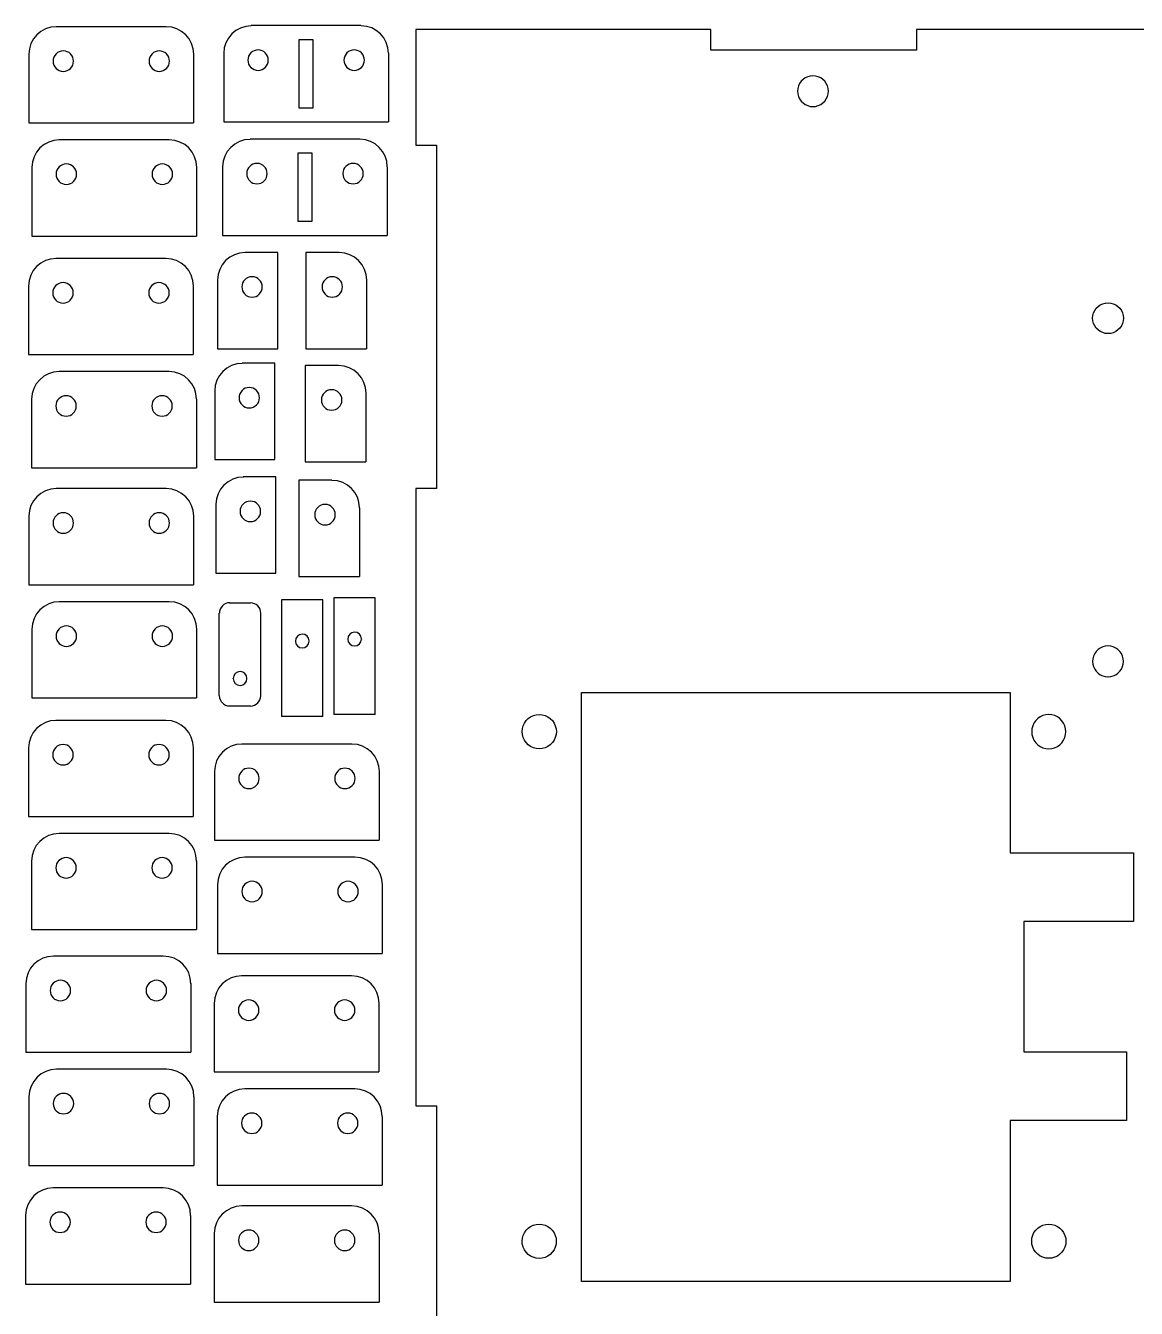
# Model space of a CAD drawing. Extents: x 292 to 607, y 7 to 300.
# Drawn here: x 291.8 to 453.7, y 111.6 to 298.5 of the extents above; entities that cross this region are included whole.
import ezdxf

# ---------------------------------------------------------------- set-up
doc = ezdxf.new("R2010")
doc.units = 0
doc.layers.add('Layer_1', color=7, linetype='CONTINUOUS')

msp = doc.modelspace()

# ---------------------------------------------------------------- linework, layer by layer
at = {"layer": 'Layer_1', "color": 7}
for p, q in [((312.268164, 298.385704), (296.244998, 298.385704)), ((340.670529, 298.546898), (324.668529, 298.546898)), ((391.520765, 297.976672), (348.66326, 297.976672)), ((348.66326, 297.976672), (348.66326, 281.181684)), ((391.663851, 297.976672), (391.520765, 297.976672)), ((391.663851, 294.986668), (391.663851, 297.976672)), ((458.540556, 297.976672), (421.663904, 297.976672)), ((421.663904, 297.976672), (421.663904, 297.966794)), ((421.663904, 297.966794), (421.663904, 294.976791)), ((331.674696, 286.524231), (331.674696, 296.536064)), ((331.674696, 296.536064), (333.664362, 296.536064)), ((333.664362, 296.536064), (333.664362, 286.524231)), ((292.244498, 294.385204), (292.244498, 288.37387)), ((316.268664, 294.385204), (316.268664, 284.37337)), ((320.668029, 294.525231), (320.668029, 288.535064)), ((344.671029, 294.525231), (344.671029, 284.513398)), ((391.663851, 294.976791), (391.663851, 294.986668)), ((421.564026, 294.976791), (391.663851, 294.976791)), ((421.663904, 294.976791), (421.564026, 294.976791)), ((404.465959, 289.768323), (404.364754, 289.390315)), ((404.631172, 290.122315), (404.465959, 289.768323)), ((404.465959, 289.768323), (404.465959, 289.768323)), ((404.85537, 290.442326), (404.631172, 290.122315)), ((404.631172, 290.122315), (404.631172, 290.122315)), ((405.131778, 290.719327), (404.85537, 290.442326)), ((404.85537, 290.442326), (404.85537, 290.442326)), ((405.451987, 290.944315), (405.131778, 290.719327)), ((405.131778, 290.719327), (405.131778, 290.719327)), ((405.806261, 291.10933), (405.451987, 290.944315)), ((405.451987, 290.944315), (405.451987, 290.944315)), ((406.183818, 291.210309), (405.806261, 291.10933)), ((405.806261, 291.10933), (405.806261, 291.10933)), ((406.18664, 291.210309), (406.183818, 291.210309)), ((406.57605, 291.244317), (406.18664, 291.210309)), ((406.578872, 291.244317), (406.57605, 291.244317)), ((406.968283, 291.210309), (406.578872, 291.244317)), ((407.345868, 291.109302), (406.968283, 291.210309)), ((406.968283, 291.210309), (406.968283, 291.210309)), ((407.700141, 290.944315), (407.345868, 291.109302)), ((407.345868, 291.109302), (407.345868, 291.109302)), ((408.020351, 290.720315), (407.700141, 290.944315)), ((407.700141, 290.944315), (407.700141, 290.944315)), ((408.296731, 290.443314), (408.020351, 290.720315)), ((408.020351, 290.720315), (408.020351, 290.720315)), ((408.520956, 290.123302), (408.296731, 290.443314)), ((408.296731, 290.443314), (408.296731, 290.443314)), ((408.686141, 289.769311), (408.520956, 290.123302)), ((408.520956, 290.123302), (408.520956, 290.123302)), ((408.686141, 289.766489), (408.686141, 289.769311)), ((408.787318, 289.389496), (408.686141, 289.766489)), ((292.244498, 288.37387), (292.244498, 286.384204)), ((320.668029, 288.535064), (320.668029, 286.524231)), ((404.330662, 289.000312), (404.330577, 289.000312)), ((404.330577, 289.000312), (404.36467, 288.611325)), ((404.364754, 289.390315), (404.330662, 289.000312)), ((404.36467, 288.611325), (404.364754, 288.608503)), ((404.364754, 289.390315), (404.364754, 289.390315)), ((404.364754, 288.608503), (404.465959, 288.23151)), ((404.465959, 288.23151), (404.465959, 288.228688)), ((404.465959, 288.228688), (404.631172, 287.874669)), ((404.631172, 287.874669), (404.631172, 287.874669)), ((404.631172, 287.874669), (404.85537, 287.554685)), ((408.296449, 287.555673), (408.520674, 287.875685)), ((408.520674, 287.875685), (408.685859, 288.229676)), ((408.520674, 287.875685), (408.520674, 287.875685)), ((408.685859, 288.229676), (408.787036, 288.607684)), ((408.685859, 288.229676), (408.685859, 288.229676)), ((408.787036, 288.607684), (408.787318, 288.607684)), ((408.787431, 289.386674), (408.787318, 289.389496)), ((408.787318, 288.607684), (408.821382, 288.997659)), ((408.821495, 288.997659), (408.787431, 289.386674)), ((408.821382, 288.997659), (408.821495, 288.997659)), ((292.244498, 286.384204), (292.244498, 284.37337)), ((320.668029, 286.524231), (320.668029, 284.513398)), ((333.664362, 286.524231), (331.674696, 286.524231)), ((404.85537, 287.554685), (404.85537, 287.554685)), ((404.85537, 287.554685), (405.131778, 287.277684)), ((405.131778, 287.277684), (405.131778, 287.277684)), ((405.131778, 287.277684), (405.452016, 287.053684)), ((405.452016, 287.053684), (405.452016, 287.053684)), ((405.452016, 287.053684), (405.806289, 286.888669)), ((405.806289, 286.888669), (405.806289, 286.888669)), ((405.806289, 286.888669), (406.183846, 286.786674)), ((406.183846, 286.786674), (406.183846, 286.786674)), ((406.183846, 286.786674), (406.575768, 286.753682)), ((406.575768, 286.753682), (406.965178, 286.787661)), ((406.575768, 286.753682), (406.575768, 286.753682)), ((406.965178, 286.787661), (406.968, 286.787661)), ((406.968, 286.787661), (407.345586, 286.888669)), ((407.345586, 286.888669), (407.699859, 287.053684)), ((407.345586, 286.888669), (407.345586, 286.888669)), ((407.699859, 287.053684), (408.02004, 287.278672)), ((407.699859, 287.053684), (407.699859, 287.053684)), ((408.02004, 287.278672), (408.296449, 287.555673)), ((408.02004, 287.278672), (408.02004, 287.278672)), ((408.296449, 287.555673), (408.296449, 287.555673)), ((292.244498, 284.37337), (316.268664, 284.37337)), ((320.668029, 284.513398), (344.671029, 284.513398)), ((312.716164, 281.903861), (296.692997, 281.903861)), ((340.506868, 282.011701), (324.504868, 282.011701)), ((348.66326, 281.181684), (348.66326, 281.125663)), ((348.66326, 281.125663), (348.673138, 281.125663)), ((348.673138, 281.125663), (351.663734, 281.125663)), ((351.663734, 281.125663), (351.663734, 280.95966)), ((351.663734, 280.95966), (351.663734, 231.125677)), ((331.511035, 269.989034), (331.511035, 280.000867)), ((331.511035, 280.000867), (333.500702, 280.000867)), ((333.500702, 280.000867), (333.500702, 269.989034)), ((292.692497, 277.903361), (292.692497, 271.892028)), ((316.716664, 277.903361), (316.716664, 267.891528)), ((320.504368, 277.990034), (320.504368, 271.999867)), ((344.507368, 277.990034), (344.507368, 267.978201)), ((292.692497, 271.892028), (292.692497, 269.902361)), ((320.504368, 271.999867), (320.504368, 269.989034)), ((292.692497, 269.902361), (292.692497, 267.891528)), ((320.504368, 269.989034), (320.504368, 267.978201)), ((333.500702, 269.989034), (331.511035, 269.989034)), ((292.692497, 267.891528), (316.716664, 267.891528)), ((320.504368, 267.978201), (344.507368, 267.978201)), ((328.529582, 265.500953), (323.767082, 265.500953)), ((328.529582, 251.467453), (328.529582, 265.500953)), ((337.490195, 265.50095), (332.643028, 265.50095)), ((332.643028, 265.50095), (332.643028, 251.46745)), ((312.228907, 264.617318), (296.205741, 264.617318)), ((292.205241, 260.616818), (292.205241, 254.605485)), ((316.229407, 260.616818), (316.229407, 250.604985)), ((319.766583, 261.479286), (319.766583, 255.48912)), ((341.490695, 261.479283), (341.490695, 251.46745)), ((448.468411, 257.865668), (448.822713, 258.030655)), ((448.822713, 258.030655), (449.200298, 258.131662)), ((448.822713, 258.030655), (448.822713, 258.030655)), ((449.200298, 258.131662), (449.20312, 258.131662)), ((449.20312, 258.131662), (449.592531, 258.16567)), ((449.592531, 258.16567), (449.595353, 258.16567)), ((449.595353, 258.16567), (449.984763, 258.131662)), ((449.984763, 258.131662), (449.984763, 258.131662)), ((449.984763, 258.131662), (450.362348, 258.030655)), ((450.362348, 258.030655), (450.362348, 258.030655)), ((450.362348, 258.030655), (450.71665, 257.865668)), ((447.347114, 255.921665), (447.381207, 256.311668)), ((447.381207, 256.311668), (447.482412, 256.689676)), ((447.381207, 256.311668), (447.381207, 256.311668)), ((447.482412, 256.689676), (447.647596, 257.043667)), ((447.482412, 256.689676), (447.482412, 256.689676)), ((447.647596, 257.043667), (447.871822, 257.363651)), ((447.647596, 257.043667), (447.647596, 257.043667)), ((447.871822, 257.363651), (448.148202, 257.640652)), ((447.871822, 257.363651), (447.871822, 257.363651)), ((448.148202, 257.640652), (448.468411, 257.865668)), ((448.148202, 257.640652), (448.148202, 257.640652)), ((448.468411, 257.865668), (448.468411, 257.865668)), ((450.71665, 257.865668), (450.716565, 257.86468)), ((450.716565, 257.86468), (451.036746, 257.64068)), ((451.036746, 257.64068), (451.036746, 257.64068)), ((451.036746, 257.64068), (451.313155, 257.363679)), ((451.313155, 257.363679), (451.313155, 257.363679)), ((451.313155, 257.363679), (451.537352, 257.043667)), ((451.537352, 257.043667), (451.537352, 257.043667)), ((451.537352, 257.043667), (451.702565, 256.689676)), ((451.702565, 256.689676), (451.702565, 256.686854)), ((451.702565, 256.686854), (451.803657, 256.309833)), ((451.803657, 256.309833), (451.803742, 256.307011)), ((451.803742, 256.307011), (451.837862, 255.918024)), ((292.205241, 254.605485), (292.205241, 252.615818)), ((319.766583, 255.48912), (319.766583, 253.478286)), ((447.381122, 255.532678), (447.347001, 255.921665)), ((447.347001, 255.921665), (447.347114, 255.921665)), ((447.381207, 255.529856), (447.381122, 255.532678)), ((447.482412, 255.152835), (447.381207, 255.529856)), ((447.482412, 255.150013), (447.482412, 255.152835)), ((447.647624, 254.796021), (447.482412, 255.150013)), ((447.871822, 254.47601), (447.647624, 254.796021)), ((447.647624, 254.796021), (447.647624, 254.796021)), ((448.148202, 254.199008), (447.871822, 254.47601)), ((447.871822, 254.47601), (447.871822, 254.47601)), ((451.313042, 254.47601), (451.036662, 254.199008)), ((451.537268, 254.796021), (451.313042, 254.47601)), ((451.313042, 254.47601), (451.313042, 254.47601)), ((451.702452, 255.150013), (451.537268, 254.796021)), ((451.537268, 254.796021), (451.537268, 254.796021)), ((451.803657, 255.528021), (451.702452, 255.150013)), ((451.702452, 255.150013), (451.702452, 255.150013)), ((451.83775, 255.918024), (451.803657, 255.528021)), ((451.803657, 255.528021), (451.803657, 255.528021)), ((451.837862, 255.918024), (451.83775, 255.918024)), ((292.205241, 252.615818), (292.205241, 250.604985)), ((319.766583, 253.478286), (319.766583, 251.467453)), ((448.468411, 253.975009), (448.148202, 254.199008)), ((448.148202, 254.199008), (448.148202, 254.199008)), ((448.822713, 253.810022), (448.468411, 253.975009)), ((448.468411, 253.975009), (448.468411, 253.975009)), ((449.200214, 253.708026), (448.822713, 253.810022)), ((448.822713, 253.810022), (448.822713, 253.810022)), ((449.589624, 253.674019), (449.200214, 253.708026)), ((449.200214, 253.708026), (449.200214, 253.708026)), ((449.592446, 253.674019), (449.589624, 253.674019)), ((449.981828, 253.708026), (449.592446, 253.674019)), ((449.98465, 253.708026), (449.981828, 253.708026)), ((450.362264, 253.809006), (449.98465, 253.708026)), ((450.716452, 253.974021), (450.362264, 253.809006)), ((450.362264, 253.809006), (450.362264, 253.809006)), ((451.036662, 254.199008), (450.716452, 253.974021)), ((450.716452, 253.974021), (450.716452, 253.974021)), ((451.036662, 254.199008), (451.036662, 254.199008)), ((292.205241, 250.604985), (316.229407, 250.604985)), ((319.766583, 251.467453), (328.529582, 251.467453)), ((332.643028, 251.46745), (341.490695, 251.46745)), ((328.121347, 249.352581), (323.358847, 249.352581)), ((328.121347, 235.319081), (328.121347, 249.352581)), ((337.404004, 249.03054), (332.556838, 249.03054)), ((332.556838, 249.03054), (332.556838, 234.99704)), ((312.676907, 248.135475), (296.65374, 248.135475)), ((319.358349, 245.330915), (319.358349, 239.340748)), ((341.404504, 245.008874), (341.404504, 234.99704)), ((292.65324, 244.134975), (292.65324, 238.123642)), ((316.677407, 244.134975), (316.677407, 234.123142)), ((319.358349, 239.340748), (319.358349, 237.329915)), ((292.65324, 238.123642), (292.65324, 236.133975)), ((292.65324, 236.133975), (292.65324, 234.123142)), ((319.358349, 237.329915), (319.358349, 235.319081)), ((292.65324, 234.123142), (316.677407, 234.123142)), ((319.358349, 235.319081), (328.121347, 235.319081)), ((332.556838, 234.99704), (341.404504, 234.99704)), ((328.282355, 232.795941), (323.519855, 232.795941)), ((328.282355, 218.762441), (328.282355, 232.795941)), ((336.437873, 232.312878), (331.590706, 232.312878)), ((331.590706, 232.312878), (331.590706, 218.279378)), ((312.268136, 231.079262), (296.24497, 231.079262)), ((351.653856, 231.125677), (348.66326, 231.125677)), ((348.66326, 231.125677), (348.66326, 141.42569)), ((351.663734, 231.125677), (351.653856, 231.125677)), ((319.519356, 228.774274), (319.519356, 222.784108)), ((340.438373, 228.291212), (340.438373, 218.279378)), ((292.24447, 227.078762), (292.24447, 221.067429)), ((316.268636, 227.078762), (316.268636, 217.066929)), ((319.519356, 222.784108), (319.519356, 220.773274)), ((292.24447, 221.067429), (292.24447, 219.077762)), ((319.519356, 220.773274), (319.519356, 218.762441)), ((292.24447, 219.077762), (292.24447, 217.066929)), ((319.519356, 218.762441), (328.282355, 218.762441)), ((292.24447, 217.066929), (316.268636, 217.066929)), ((331.590706, 218.279378), (340.438373, 218.279378)), ((342.740601, 215.185957), (336.729268, 215.185957)), ((336.729268, 215.185957), (336.729268, 198.167957)), ((342.740601, 198.167957), (342.740601, 215.185957)), ((312.716136, 214.59742), (296.692969, 214.59742)), ((321.522034, 214.452191), (324.548867, 214.452191)), ((335.106603, 214.899434), (329.095269, 214.899434)), ((329.095269, 214.899434), (329.095269, 197.881434)), ((335.106603, 197.881434), (335.106603, 214.899434)), ((320.0192, 200.926691), (320.0192, 212.949358)), ((326.0517, 200.926691), (326.0517, 212.949358)), ((292.692469, 210.59692), (292.692469, 204.585586)), ((316.716636, 210.59692), (316.716636, 200.585086)), ((333.095769, 208.909268), (333.095769, 208.866934)), ((340.729768, 209.195791), (340.729768, 209.153457)), ((448.149162, 207.632314), (447.872781, 207.355312)), ((448.469371, 207.857301), (448.149162, 207.632314)), ((448.149162, 207.632314), (448.149162, 207.632314)), ((448.823673, 208.022316), (448.469371, 207.857301)), ((448.469371, 207.857301), (448.469371, 207.857301)), ((449.201286, 208.123296), (448.823673, 208.022316)), ((448.823673, 208.022316), (448.823673, 208.022316)), ((449.204108, 208.123296), (449.201286, 208.123296)), ((449.59349, 208.157303), (449.204108, 208.123296)), ((449.9829, 208.123296), (449.59349, 208.157303)), ((449.59349, 208.157303), (449.59349, 208.157303)), ((450.360514, 208.022316), (449.9829, 208.123296)), ((449.9829, 208.123296), (449.9829, 208.123296)), ((450.714816, 207.857301), (450.360514, 208.022316)), ((450.360514, 208.022316), (450.360514, 208.022316)), ((451.034997, 207.633301), (450.714816, 207.857301)), ((450.714816, 207.857301), (450.714816, 207.857301)), ((451.311405, 207.3563), (451.034997, 207.633301)), ((451.034997, 207.633301), (451.034997, 207.633301)), ((447.347792, 205.913298), (447.347707, 205.913298)), ((447.347707, 205.913298), (447.381799, 205.524311)), ((447.381884, 206.303301), (447.347792, 205.913298)), ((447.382166, 206.303301), (447.381884, 206.303301)), ((447.483371, 206.681309), (447.382166, 206.303301)), ((447.648584, 207.035301), (447.483371, 206.681309)), ((447.483371, 206.681309), (447.483371, 206.681309)), ((447.872781, 207.355312), (447.648584, 207.035301)), ((447.648584, 207.035301), (447.648584, 207.035301)), ((447.872781, 207.355312), (447.872781, 207.355312)), ((451.535602, 207.036317), (451.311405, 207.3563)), ((451.311405, 207.3563), (451.311405, 207.3563)), ((451.700787, 206.682297), (451.535602, 207.036317)), ((451.535602, 207.036317), (451.535602, 207.036317)), ((451.700787, 206.679475), (451.700787, 206.682297)), ((451.801907, 206.302482), (451.700787, 206.679475)), ((451.801992, 206.29966), (451.801907, 206.302482)), ((451.801907, 205.52067), (451.836, 205.910673)), ((451.836113, 205.910673), (451.801992, 206.29966)), ((451.836, 205.910673), (451.836113, 205.910673)), ((292.692469, 204.585586), (292.692469, 202.59592)), ((447.381799, 205.524311), (447.381884, 205.521489)), ((447.381884, 205.521489), (447.483089, 205.144496)), ((447.483089, 205.144496), (447.483371, 205.141674)), ((447.483371, 205.141674), (447.648584, 204.787655)), ((447.648584, 204.787655), (447.648584, 204.787655)), ((447.648584, 204.787655), (447.872781, 204.467671)), ((447.872781, 204.467671), (447.872781, 204.467671)), ((447.872781, 204.467671), (448.14919, 204.19067)), ((448.14919, 204.19067), (448.14919, 204.19067)), ((448.14919, 204.19067), (448.469371, 203.96667)), ((448.469371, 203.96667), (448.469371, 203.96667)), ((448.469371, 203.96667), (448.823673, 203.801655)), ((448.823673, 203.801655), (448.823673, 203.801655)), ((448.823673, 203.801655), (449.198464, 203.700676)), ((449.9829, 203.700676), (450.360486, 203.801655)), ((450.360486, 203.801655), (450.714703, 203.96667)), ((450.360486, 203.801655), (450.360486, 203.801655)), ((450.714703, 203.96667), (451.034912, 204.191658)), ((450.714703, 203.96667), (450.714703, 203.96667)), ((451.034912, 204.191658), (451.311292, 204.468659)), ((451.034912, 204.191658), (451.034912, 204.191658)), ((451.311292, 204.468659), (451.53549, 204.788671)), ((451.311292, 204.468659), (451.311292, 204.468659)), ((451.53549, 204.788671), (451.700702, 205.142662)), ((451.53549, 204.788671), (451.53549, 204.788671)), ((451.700702, 205.142662), (451.801907, 205.52067)), ((451.700702, 205.142662), (451.700702, 205.142662)), ((451.801907, 205.52067), (451.801907, 205.52067)), ((292.692469, 202.59592), (292.692469, 200.585086)), ((322.030034, 203.424358), (322.030034, 203.445524)), ((449.198464, 203.700676), (449.198464, 203.700676)), ((449.198464, 203.700676), (449.587846, 203.666668)), ((449.587846, 203.666668), (449.590668, 203.666668)), ((449.590668, 203.666668), (449.980078, 203.700676)), ((449.980078, 203.700676), (449.9829, 203.700676)), ((292.692469, 200.585086), (316.716636, 200.585086)), ((372.838557, 201.11267), (372.838557, 201.397658)), ((372.838557, 201.397658), (435.09486, 201.397658)), ((372.838557, 115.530672), (372.838557, 201.11267)), ((435.09486, 201.397658), (435.302745, 201.397658)), ((435.302745, 201.397658), (435.302745, 178.083675)), ((321.522034, 199.423858), (324.548867, 199.423858)), ((342.740601, 198.167957), (336.729268, 198.167957)), ((366.230775, 198.12467), (366.663365, 198.162657)), ((366.663365, 198.162657), (366.666187, 198.162657)), ((366.666187, 198.162657), (367.09889, 198.12467)), ((440.961808, 198.16167), (440.529218, 198.123654)), ((440.96463, 198.16167), (440.961808, 198.16167)), ((441.397334, 198.123654), (440.96463, 198.16167)), ((312.228879, 197.310874), (296.205712, 197.310874)), ((335.106603, 197.881434), (329.095269, 197.881434)), ((364.20394, 196.106499), (364.31632, 196.525486)), ((364.31632, 196.525486), (364.499934, 196.919497)), ((364.31632, 196.525486), (364.31632, 196.525486)), ((364.499934, 196.919497), (364.749024, 197.275492)), ((364.499934, 196.919497), (364.499934, 196.919497)), ((364.749024, 197.275492), (365.056138, 197.582493)), ((364.749024, 197.275492), (364.749024, 197.275492)), ((365.056138, 197.582493), (365.411822, 197.831498)), ((365.056138, 197.582493), (365.056138, 197.582493)), ((365.411822, 197.831498), (365.805438, 198.014491)), ((365.411822, 197.831498), (365.411822, 197.831498)), ((365.805438, 198.014491), (365.808458, 198.012656)), ((365.808458, 198.012656), (366.227953, 198.12467)), ((366.227953, 198.12467), (366.230775, 198.12467)), ((367.09889, 198.12467), (367.101713, 198.12467)), ((367.101713, 198.12467), (367.521208, 198.011668)), ((367.521208, 198.011668), (367.521208, 198.011668)), ((367.521208, 198.011668), (367.914823, 197.82766)), ((367.914823, 197.82766), (367.914823, 197.82766)), ((367.914823, 197.82766), (368.270621, 197.578683)), ((368.270621, 197.578683), (368.270621, 197.578683)), ((368.270621, 197.578683), (368.577735, 197.271682)), ((368.577735, 197.271682), (368.577735, 197.271682)), ((368.577735, 197.271682), (368.826824, 196.915658)), ((368.826824, 196.915658), (368.826824, 196.915658)), ((368.826824, 196.915658), (369.01041, 196.521676)), ((369.01041, 196.521676), (369.01041, 196.521676)), ((369.01041, 196.521676), (369.122932, 196.101673)), ((438.614764, 196.522664), (438.502354, 196.103677)), ((438.798349, 196.916674), (438.614764, 196.522664)), ((438.614764, 196.522664), (438.614764, 196.522664)), ((439.047467, 197.27267), (438.798349, 196.916674)), ((438.798349, 196.916674), (438.798349, 196.916674)), ((439.354666, 197.579671), (439.047467, 197.27267)), ((439.047467, 197.27267), (439.047467, 197.27267)), ((439.71035, 197.828676), (439.354666, 197.579671)), ((439.354666, 197.579671), (439.354666, 197.579671)), ((439.713172, 197.828676), (439.71035, 197.828676)), ((440.106872, 198.011668), (439.713172, 197.828676)), ((440.109695, 198.011668), (440.106872, 198.011668)), ((440.529218, 198.123654), (440.109695, 198.011668)), ((440.529218, 198.123654), (440.529218, 198.123654)), ((441.816829, 198.010652), (441.397334, 198.123654)), ((441.397334, 198.123654), (441.397334, 198.123654)), ((441.819651, 198.010652), (441.816829, 198.010652)), ((442.213266, 197.826672), (441.819651, 198.010652)), ((442.569064, 197.577667), (442.213266, 197.826672)), ((442.213266, 197.826672), (442.213266, 197.826672)), ((442.563391, 197.575861), (442.569064, 197.577667)), ((442.870505, 197.26886), (442.563391, 197.575861)), ((443.119595, 196.912836), (442.870505, 197.26886)), ((442.870505, 197.26886), (442.870505, 197.26886)), ((443.303208, 196.518854), (443.119595, 196.912836)), ((443.119595, 196.912836), (443.119595, 196.912836)), ((443.415702, 196.098851), (443.303208, 196.518854)), ((443.303208, 196.518854), (443.303208, 196.518854)), ((364.203827, 195.23765), (364.165924, 195.670663)), ((364.165924, 195.670663), (364.166122, 195.670663)), ((364.166122, 195.670663), (364.20394, 196.103677)), ((364.20394, 195.23765), (364.203827, 195.23765)), ((364.20394, 196.103677), (364.20394, 196.106499)), ((364.31632, 194.817675), (364.20394, 195.23765)), ((364.499934, 194.423664), (364.31632, 194.817675)), ((364.31632, 194.817675), (364.31632, 194.817675)), ((364.749024, 194.067669), (364.499934, 194.423664)), ((364.499934, 194.423664), (364.499934, 194.423664)), ((368.826909, 194.421661), (368.577735, 194.065666)), ((369.010523, 194.815671), (368.826909, 194.421661)), ((368.826909, 194.421661), (368.826909, 194.421661)), ((369.122932, 195.235674), (369.010523, 194.815671)), ((369.010523, 194.815671), (369.010523, 194.815671)), ((369.122932, 196.101673), (369.123016, 196.101673)), ((369.160721, 195.66866), (369.122932, 195.235674)), ((369.122932, 195.235674), (369.122932, 195.235674)), ((369.123016, 196.101673), (369.160834, 195.66866)), ((369.160834, 195.66866), (369.160721, 195.66866)), ((438.464565, 195.667841), (438.464367, 195.667841)), ((438.464367, 195.667841), (438.50227, 195.234856)), ((438.502354, 196.100855), (438.464565, 195.667841)), ((438.50227, 195.234856), (438.502354, 195.234856)), ((438.502354, 196.103677), (438.502354, 196.100855)), ((438.502354, 195.234856), (438.614764, 194.814853)), ((438.614764, 194.814853), (438.614764, 194.814853)), ((438.614764, 194.814853), (438.798349, 194.420842)), ((438.798349, 194.420842), (438.798349, 194.420842)), ((438.798349, 194.420842), (439.047467, 194.064847)), ((442.870505, 194.062843), (443.119708, 194.418838)), ((443.119708, 194.418838), (443.303293, 194.812849)), ((443.119708, 194.418838), (443.119708, 194.418838)), ((443.303293, 194.812849), (443.415702, 195.232852)), ((443.303293, 194.812849), (443.303293, 194.812849)), ((443.415815, 196.098851), (443.415702, 196.098851)), ((443.415702, 195.232852), (443.453492, 195.665837)), ((443.415702, 195.232852), (443.415702, 195.232852)), ((443.453605, 195.665837), (443.415815, 196.098851)), ((443.453492, 195.665837), (443.453605, 195.665837)), ((292.205212, 193.310374), (292.205212, 187.299041)), ((316.229379, 193.310374), (316.229379, 183.298541)), ((339.339174, 193.860668), (323.316007, 193.860668)), ((365.056138, 193.760668), (364.749024, 194.067669)), ((364.749024, 194.067669), (364.749024, 194.067669)), ((365.411822, 193.511663), (365.056138, 193.760668)), ((365.056138, 193.760668), (365.056138, 193.760668)), ((365.805522, 193.327654), (365.411822, 193.511663)), ((365.411822, 193.511663), (365.411822, 193.511663)), ((366.225046, 193.214653), (365.805522, 193.327654)), ((365.805522, 193.327654), (365.805522, 193.327654)), ((366.227868, 193.214653), (366.225046, 193.214653)), ((366.660543, 193.176666), (366.227868, 193.214653)), ((366.663365, 193.176666), (366.660543, 193.176666)), ((367.096068, 193.214653), (366.663365, 193.176666)), ((367.09889, 193.214653), (367.096068, 193.214653)), ((367.518386, 193.326667), (367.09889, 193.214653)), ((367.521208, 193.326667), (367.518386, 193.326667)), ((367.914823, 193.50966), (367.521208, 193.326667)), ((368.270621, 193.758664), (367.914823, 193.50966)), ((367.914823, 193.50966), (367.914823, 193.50966)), ((368.577735, 194.065666), (368.270621, 193.758664)), ((368.270621, 193.758664), (368.270621, 193.758664)), ((368.577735, 194.065666), (368.577735, 194.065666)), ((439.047467, 194.064847), (439.047467, 194.064847)), ((439.047467, 194.064847), (439.354553, 193.757846)), ((439.354553, 193.757846), (439.354553, 193.757846)), ((439.354553, 193.757846), (439.710266, 193.508841)), ((439.710266, 193.508841), (439.710266, 193.508841)), ((439.710266, 193.508841), (440.103966, 193.32486)), ((440.103966, 193.32486), (440.106788, 193.32486)), ((440.106788, 193.32486), (440.526283, 193.211859)), ((440.526283, 193.211859), (440.526283, 193.211859)), ((440.526283, 193.211859), (440.958986, 193.173843)), ((440.958986, 193.173843), (441.391689, 193.211859)), ((440.958986, 193.173843), (440.958986, 193.173843)), ((441.391689, 193.211859), (441.394511, 193.211859)), ((441.394511, 193.211859), (441.814006, 193.323844)), ((441.814006, 193.323844), (442.207594, 193.506837)), ((441.814006, 193.323844), (441.814006, 193.323844)), ((442.207594, 193.506837), (442.563391, 193.755842)), ((442.207594, 193.506837), (442.207594, 193.506837)), ((442.563391, 193.755842), (442.870505, 194.062843)), ((442.563391, 193.755842), (442.563391, 193.755842)), ((442.870505, 194.062843), (442.870505, 194.062843)), ((319.315507, 189.860168), (319.315507, 183.848834)), ((343.339674, 189.860168), (343.339674, 179.848334)), ((292.205212, 187.299041), (292.205212, 185.309374)), ((292.205212, 185.309374), (292.205212, 183.298541)), ((292.205212, 183.298541), (316.229379, 183.298541)), ((319.315507, 183.848834), (319.315507, 181.859168)), ((319.315507, 181.859168), (319.315507, 179.848334)), ((312.676879, 180.829031), (296.653712, 180.829031)), ((319.315507, 179.848334), (343.339674, 179.848334)), ((435.302745, 178.083675), (435.302745, 178.005669)), ((435.302745, 178.005669), (453.242849, 178.005669)), ((453.242849, 178.005669), (453.302765, 178.005669)), ((453.302765, 178.005669), (453.302765, 168.038681)), ((292.653212, 176.828531), (292.653212, 170.817198)), ((316.677379, 176.828531), (316.677379, 166.816698)), ((339.787174, 177.378825), (323.764007, 177.378825)), ((319.763507, 173.378325), (319.763507, 167.366992)), ((343.787674, 173.378325), (343.787674, 163.366492)), ((292.653212, 170.817198), (292.653212, 168.827531)), ((292.653212, 168.827531), (292.653212, 166.816698)), ((292.653212, 166.816698), (316.677379, 166.816698)), ((319.763507, 167.366992), (319.763507, 165.377325)), ((437.356052, 168.005661), (437.302769, 168.005661)), ((437.302769, 168.005661), (437.302769, 167.942669)), ((437.302769, 167.942669), (437.302769, 149.00567)), ((453.302765, 168.005661), (437.356052, 168.005661)), ((453.302765, 168.038681), (453.302765, 168.005661)), ((319.763507, 165.377325), (319.763507, 163.366492)), ((311.845593, 162.956166), (295.822426, 162.956166)), ((319.763507, 163.366492), (343.787674, 163.366492)), ((291.821926, 158.955666), (291.821926, 152.944333)), ((315.846093, 158.955666), (315.846093, 148.943833)), ((339.299917, 160.092282), (323.27675, 160.092282)), ((319.27625, 156.091782), (319.27625, 150.080449)), ((343.300417, 156.091782), (343.300417, 146.079949)), ((291.821926, 152.944333), (291.821926, 150.954666)), ((291.821926, 150.954666), (291.821926, 148.943833)), ((319.27625, 150.080449), (319.27625, 148.090782)), ((291.821926, 148.943833), (315.846093, 148.943833)), ((319.27625, 148.090782), (319.27625, 146.079949)), ((437.302769, 149.00567), (452.25287, 149.00567)), ((452.25287, 149.00567), (452.302767, 149.00567)), ((452.302767, 149.00567), (452.302767, 139.038682)), ((312.293593, 146.474323), (296.270426, 146.474323)), ((319.27625, 146.079949), (343.300417, 146.079949)), ((292.269926, 142.473823), (292.269926, 136.46249)), ((316.294093, 142.473823), (316.294093, 132.46199)), ((339.747916, 143.61044), (323.72475, 143.61044)), ((348.66326, 141.42569), (348.66326, 141.125687)), ((348.66326, 141.125687), (348.673138, 141.125687)), ((348.673138, 141.125687), (351.663734, 141.125687)), ((351.663734, 141.125687), (351.663734, 140.959684)), ((351.663734, 140.959684), (351.663734, 91.125674)), ((319.72425, 139.60994), (319.72425, 133.598606)), ((343.748416, 139.60994), (343.748416, 129.598106)), ((435.359358, 139.00569), (435.302745, 139.00569)), ((435.302745, 139.00569), (435.302745, 115.608678)), ((452.302767, 139.00569), (435.359358, 139.00569)), ((452.302767, 139.038682), (452.302767, 139.00569)), ((292.269926, 136.46249), (292.269926, 134.472823)), ((292.269926, 134.472823), (292.269926, 132.46199)), ((319.72425, 133.598606), (319.72425, 131.60894)), ((292.269926, 132.46199), (316.294093, 132.46199)), ((319.72425, 131.60894), (319.72425, 129.598106)), ((311.806336, 129.187783), (295.783169, 129.187783)), ((319.72425, 129.598106), (343.748416, 129.598106)), ((339.305731, 126.553676), (323.282564, 126.553676)), ((291.782669, 125.187283), (291.782669, 119.17595)), ((315.806836, 125.187283), (315.806836, 115.17545)), ((365.052666, 123.322489), (365.408351, 123.571493)), ((365.408351, 123.571493), (365.801966, 123.754514)), ((365.408351, 123.571493), (365.408351, 123.571493)), ((365.801966, 123.754514), (365.804789, 123.754514)), ((365.804789, 123.754514), (366.224284, 123.8665)), ((366.224284, 123.8665), (366.227106, 123.8665)), ((366.227106, 123.8665), (366.659696, 123.904487)), ((366.659696, 123.904487), (366.662518, 123.904487)), ((366.662518, 123.904487), (367.095222, 123.8665)), ((367.095222, 123.8665), (367.098044, 123.8665)), ((367.098044, 123.8665), (367.517539, 123.753498)), ((367.517539, 123.753498), (367.517539, 123.753498)), ((367.517539, 123.753498), (367.911154, 123.56949)), ((367.911154, 123.56949), (367.911154, 123.56949)), ((367.911154, 123.56949), (368.266952, 123.320513)), ((439.353424, 123.332508), (439.709108, 123.581512)), ((439.709108, 123.581512), (439.711931, 123.581512)), ((439.711931, 123.581512), (440.105631, 123.764505)), ((440.105631, 123.764505), (440.108453, 123.762671)), ((440.108453, 123.762671), (440.527948, 123.874685)), ((440.527948, 123.874685), (440.53077, 123.874685)), ((440.53077, 123.874685), (440.963389, 123.912672)), ((440.963389, 123.912672), (440.963389, 123.912672)), ((440.963389, 123.912672), (441.396092, 123.874685)), ((441.396092, 123.874685), (441.398914, 123.874685)), ((441.398914, 123.874685), (441.818409, 123.761683)), ((441.818409, 123.761683), (441.818409, 123.761683)), ((441.818409, 123.761683), (442.211996, 123.577674)), ((442.211996, 123.577674), (442.211996, 123.577674)), ((442.211996, 123.577674), (442.567794, 123.328669)), ((319.282064, 122.553176), (319.282064, 116.541843)), ((343.306231, 122.553176), (343.306231, 112.541343)), ((364.16265, 121.410687), (364.200468, 121.843672)), ((364.200468, 121.846495), (364.312849, 122.26551)), ((364.200468, 121.843672), (364.200468, 121.846495)), ((364.312849, 122.26551), (364.496463, 122.659492)), ((364.312849, 122.26551), (364.312849, 122.26551)), ((364.496463, 122.659492), (364.745552, 123.015487)), ((364.496463, 122.659492), (364.496463, 122.659492)), ((364.745552, 123.015487), (365.052666, 123.322489)), ((364.745552, 123.015487), (364.745552, 123.015487)), ((365.052666, 123.322489), (365.052666, 123.322489)), ((368.266952, 123.320513), (368.266952, 123.320513)), ((368.266952, 123.320513), (368.574038, 123.013512)), ((368.574038, 123.013512), (368.574038, 123.013512)), ((368.574038, 123.013512), (368.823155, 122.657488)), ((368.823155, 122.657488), (368.823155, 122.657488)), ((368.823155, 122.657488), (369.006741, 122.263506)), ((369.006741, 122.263506), (369.006741, 122.263506)), ((369.006741, 122.263506), (369.119235, 121.843503)), ((369.119235, 121.843503), (369.119348, 121.843503)), ((369.119348, 121.843503), (369.157137, 121.41049)), ((438.463323, 121.420678), (438.501113, 121.853663)), ((438.501113, 121.856485), (438.613522, 122.275501)), ((438.501113, 121.853663), (438.501113, 121.856485)), ((438.613522, 122.275501), (438.797107, 122.669483)), ((438.613522, 122.275501), (438.613522, 122.275501)), ((438.797107, 122.669483), (439.046225, 123.025506)), ((438.797107, 122.669483), (438.797107, 122.669483)), ((439.046225, 123.025506), (439.353424, 123.332508)), ((439.046225, 123.025506), (439.046225, 123.025506)), ((439.353424, 123.332508), (439.353424, 123.332508)), ((442.567794, 123.328669), (442.567794, 123.328669)), ((442.567794, 123.328669), (442.874908, 123.021668)), ((442.874908, 123.021668), (442.874908, 123.021668)), ((442.874908, 123.021668), (443.123997, 122.665673)), ((443.123997, 122.665673), (443.123997, 122.665673)), ((443.123997, 122.665673), (443.307611, 122.271662)), ((443.307611, 122.271662), (443.307893, 122.271662)), ((443.307893, 122.271662), (443.420387, 121.851688)), ((443.420387, 121.851688), (443.4205, 121.851688)), ((443.4205, 121.851688), (443.45829, 121.418674)), ((364.200355, 120.977674), (364.162453, 121.410687)), ((364.162453, 121.410687), (364.16265, 121.410687)), ((364.200468, 120.977674), (364.200355, 120.977674)), ((364.312849, 120.55767), (364.200468, 120.977674)), ((364.496463, 120.163688), (364.312849, 120.55767)), ((364.312849, 120.55767), (364.312849, 120.55767)), ((364.745355, 119.809499), (364.496265, 120.165494)), ((364.496265, 120.165494), (364.496463, 120.163688)), ((365.052441, 119.502498), (364.745355, 119.809499)), ((364.745355, 119.809499), (364.745355, 119.809499)), ((368.574038, 119.807496), (368.266952, 119.500494)), ((368.82324, 120.163491), (368.574038, 119.807496)), ((368.574038, 119.807496), (368.574038, 119.807496)), ((369.006854, 120.557501), (368.82324, 120.163491)), ((368.82324, 120.163491), (368.82324, 120.163491)), ((369.119235, 120.977504), (369.006854, 120.557501)), ((369.006854, 120.557501), (369.006854, 120.557501)), ((369.157052, 121.41049), (369.119235, 120.977504)), ((369.119235, 120.977504), (369.119235, 120.977504)), ((369.157137, 121.41049), (369.157052, 121.41049)), ((438.501028, 120.987664), (438.463126, 121.420678)), ((438.463126, 121.420678), (438.463323, 121.420678)), ((438.501113, 120.987664), (438.501028, 120.987664)), ((438.613522, 120.567661), (438.501113, 120.987664)), ((438.797107, 120.173679), (438.613522, 120.567661)), ((438.613522, 120.567661), (438.613522, 120.567661)), ((439.046225, 119.817684), (438.797107, 120.173679)), ((438.797107, 120.173679), (438.797107, 120.173679)), ((439.353311, 119.510682), (439.046225, 119.817684)), ((439.046225, 119.817684), (439.046225, 119.817684)), ((442.874908, 119.81568), (442.567794, 119.508679)), ((443.12411, 120.171675), (442.874908, 119.81568)), ((442.874908, 119.81568), (442.874908, 119.81568)), ((443.307696, 120.565686), (443.12411, 120.171675)), ((443.12411, 120.171675), (443.12411, 120.171675)), ((443.420105, 120.985689), (443.307696, 120.565686)), ((443.307696, 120.565686), (443.307696, 120.565686)), ((443.420387, 120.985689), (443.420105, 120.985689)), ((443.458177, 121.418674), (443.420387, 120.985689)), ((443.45829, 121.418674), (443.458177, 121.418674)), ((291.782669, 119.17595), (291.782669, 117.186283)), ((365.408154, 119.253493), (365.052441, 119.502498)), ((365.052441, 119.502498), (365.052441, 119.502498)), ((365.801854, 119.069513), (365.408154, 119.253493)), ((365.408154, 119.253493), (365.408154, 119.253493)), ((366.221349, 118.956511), (365.801854, 119.069513)), ((365.801854, 119.069513), (365.801854, 119.069513)), ((366.224171, 118.956511), (366.221349, 118.956511)), ((366.656874, 118.918496), (366.224171, 118.956511)), ((366.659696, 118.918496), (366.656874, 118.918496)), ((367.092399, 118.956511), (366.659696, 118.918496)), ((367.095222, 118.956511), (367.092399, 118.956511)), ((367.514717, 119.068497), (367.095222, 118.956511)), ((367.517539, 119.068497), (367.514717, 119.068497)), ((367.911154, 119.25149), (367.517539, 119.068497)), ((368.266952, 119.500494), (367.911154, 119.25149)), ((367.911154, 119.25149), (367.911154, 119.25149)), ((368.266952, 119.500494), (368.266952, 119.500494)), ((439.709024, 119.261678), (439.353311, 119.510682)), ((439.353311, 119.510682), (439.353311, 119.510682)), ((440.102724, 119.077669), (439.709024, 119.261678)), ((439.709024, 119.261678), (439.709024, 119.261678)), ((440.522219, 118.964667), (440.102724, 119.077669)), ((440.102724, 119.077669), (440.102724, 119.077669)), ((440.525041, 118.964667), (440.522219, 118.964667)), ((440.957744, 118.92668), (440.525041, 118.964667)), ((440.960566, 118.92668), (440.957744, 118.92668)), ((441.39327, 118.964667), (440.960566, 118.92668)), ((441.812765, 119.076681), (441.39327, 118.964667)), ((441.39327, 118.964667), (441.39327, 118.964667)), ((441.815587, 119.076681), (441.812765, 119.076681)), ((442.209174, 119.259674), (441.815587, 119.076681)), ((442.211996, 119.259674), (442.209174, 119.259674)), ((442.567794, 119.508679), (442.211996, 119.259674)), ((442.567794, 119.508679), (442.567794, 119.508679)), ((291.782669, 117.186283), (291.782669, 115.17545)), ((319.282064, 116.541843), (319.282064, 114.552176)), ((291.782669, 115.17545), (315.806836, 115.17545)), ((319.282064, 114.552176), (319.282064, 112.541343)), ((373.046442, 115.530672), (372.838557, 115.530672)), ((435.302745, 115.530672), (373.046442, 115.530672)), ((435.302745, 115.608678), (435.302745, 115.530672)), ((319.282064, 112.541343), (343.306231, 112.541343))]:
    msp.add_line(p, q, dxfattribs=at)
for points in [[(296.255581, 298.385704), (294.040321, 298.385704), (292.244498, 296.589881), (292.244498, 294.37462)], [(316.289831, 294.37462), (316.289831, 296.589881), (314.494009, 298.385704), (312.278748, 298.385704)], [(324.679112, 298.504564), (322.463852, 298.504564), (320.668029, 296.718218), (320.668029, 294.514648)], [(344.671029, 294.514648), (344.671029, 296.729909), (342.884668, 298.525731), (340.681112, 298.525731)], [(297.271581, 294.872037), (296.447415, 294.872037), (295.779331, 294.203932), (295.779331, 293.379787)], [(298.763831, 293.379787), (298.763831, 294.203932), (298.095748, 294.872037), (297.271581, 294.872037)], [(311.262748, 294.872037), (310.438581, 294.872037), (309.770498, 294.203932), (309.770498, 293.379787)], [(312.754998, 293.379787), (312.754998, 294.203932), (312.086914, 294.872037), (311.262748, 294.872037)], [(325.673946, 295.012064), (324.849779, 295.012064), (324.181696, 294.34396), (324.181696, 293.519814)], [(324.181696, 293.519814), (324.181696, 292.695669), (324.849779, 292.027564), (325.673946, 292.027564)], [(327.166196, 293.519814), (327.166196, 294.34396), (326.498112, 295.012064), (325.673946, 295.012064)], [(325.673946, 292.027564), (326.498112, 292.027564), (327.166196, 292.695669), (327.166196, 293.519814)], [(339.686279, 295.012064), (338.862113, 295.012064), (338.194029, 294.34396), (338.194029, 293.519814)], [(338.194029, 293.519814), (338.194029, 292.695669), (338.862113, 292.027564), (339.686279, 292.027564)], [(341.178529, 293.519814), (341.178529, 294.34396), (340.510446, 295.012064), (339.686279, 295.012064)], [(339.686279, 292.027564), (340.510446, 292.027564), (341.178529, 292.695669), (341.178529, 293.519814)], [(295.779331, 293.379787), (295.779331, 292.555642), (296.447415, 291.887537), (297.271581, 291.887537)], [(297.271581, 291.887537), (298.095748, 291.887537), (298.763831, 292.555642), (298.763831, 293.379787)], [(309.770498, 293.379787), (309.770498, 292.555642), (310.438581, 291.887537), (311.262748, 291.887537)], [(311.262748, 291.887537), (312.086914, 291.887537), (312.754998, 292.555642), (312.754998, 293.379787)], [(296.703581, 281.903861), (294.48832, 281.903861), (292.692497, 280.108038), (292.692497, 277.892778)], [(316.737831, 277.892778), (316.737831, 280.108039), (314.942008, 281.903861), (312.726747, 281.903861)], [(324.515452, 281.969367), (322.300191, 281.969367), (320.504368, 280.183021), (320.504368, 277.979451)], [(344.507368, 277.979451), (344.507368, 280.194712), (342.721008, 281.990534), (340.517452, 281.990534)], [(297.719581, 278.390194), (296.895414, 278.390194), (296.227331, 277.72209), (296.227331, 276.897944)], [(296.227331, 276.897944), (296.227331, 276.073799), (296.895414, 275.405694), (297.719581, 275.405694)], [(299.211831, 276.897944), (299.211831, 277.72209), (298.543747, 278.390194), (297.719581, 278.390194)], [(297.719581, 275.405694), (298.543747, 275.405694), (299.211831, 276.073799), (299.211831, 276.897944)], [(311.710747, 278.390194), (310.886581, 278.390194), (310.218497, 277.72209), (310.218497, 276.897944)], [(310.218497, 276.897944), (310.218497, 276.073799), (310.886581, 275.405694), (311.710747, 275.405694)], [(313.202997, 276.897944), (313.202997, 277.72209), (312.534914, 278.390194), (311.710747, 278.390194)], [(311.710747, 275.405694), (312.534914, 275.405694), (313.202997, 276.073799), (313.202997, 276.897944)], [(325.510285, 278.476867), (324.686119, 278.476867), (324.018035, 277.808763), (324.018035, 276.984617)], [(324.018035, 276.984617), (324.018035, 276.160472), (324.686119, 275.492367), (325.510285, 275.492367)], [(327.002535, 276.984617), (327.002535, 277.808763), (326.334452, 278.476867), (325.510285, 278.476867)], [(325.510285, 275.492367), (326.334452, 275.492367), (327.002535, 276.160472), (327.002535, 276.984617)], [(339.522618, 278.476867), (338.698452, 278.476867), (338.030368, 277.808763), (338.030368, 276.984617)], [(338.030368, 276.984617), (338.030368, 276.160472), (338.698452, 275.492367), (339.522618, 275.492367)], [(341.014868, 276.984617), (341.014868, 277.808763), (340.346785, 278.476867), (339.522618, 278.476867)], [(339.522618, 275.492367), (340.346785, 275.492367), (341.014868, 276.160472), (341.014868, 276.984617)], [(323.777665, 265.479786), (321.562405, 265.479786), (319.766582, 263.683963), (319.766582, 261.468703)], [(341.511862, 261.4687), (341.511862, 263.683967), (339.716039, 265.479783), (337.500778, 265.479783)], [(296.216324, 264.617318), (294.001064, 264.617318), (292.205241, 262.821495), (292.205241, 260.606235)], [(316.250574, 260.606235), (316.250574, 262.821496), (314.454752, 264.617318), (312.239491, 264.617318)], [(324.793665, 261.96612), (323.969497, 261.96612), (323.301416, 261.298015), (323.301416, 260.47387)], [(326.285915, 260.47387), (326.285915, 261.298015), (325.61783, 261.96612), (324.793665, 261.96612)], [(336.484778, 261.966117), (335.660612, 261.966117), (334.992528, 261.298012), (334.992528, 260.473867)], [(337.977028, 260.473867), (337.977028, 261.298012), (337.308945, 261.966117), (336.484778, 261.966117)], [(297.232324, 261.103651), (296.408157, 261.103651), (295.740074, 260.435547), (295.740074, 259.611401)], [(298.724574, 259.611401), (298.724574, 260.435547), (298.05649, 261.103651), (297.232324, 261.103651)], [(311.223491, 261.103651), (310.399324, 261.103651), (309.731241, 260.435547), (309.731241, 259.611401)], [(312.715741, 259.611401), (312.715741, 260.435547), (312.047657, 261.103651), (311.223491, 261.103651)], [(323.301416, 260.47387), (323.301416, 259.649724), (323.969497, 258.98162), (324.793665, 258.98162)], [(324.793665, 258.98162), (325.61783, 258.98162), (326.285915, 259.649724), (326.285915, 260.47387)], [(334.992528, 260.473867), (334.992528, 259.649721), (335.660612, 258.981617), (336.484778, 258.981617)], [(336.484778, 258.981617), (337.308945, 258.981617), (337.977028, 259.649721), (337.977028, 260.473867)], [(295.740074, 259.611401), (295.740074, 258.787256), (296.408157, 258.119151), (297.232324, 258.119151)], [(297.232324, 258.119151), (298.05649, 258.119151), (298.724574, 258.787256), (298.724574, 259.611401)], [(309.731241, 259.611401), (309.731241, 258.787256), (310.399324, 258.119151), (311.223491, 258.119151)], [(311.223491, 258.119151), (312.047657, 258.119151), (312.715741, 258.787256), (312.715741, 259.611401)], [(323.369431, 249.331415), (321.15417, 249.331415), (319.358347, 247.535592), (319.358347, 245.320331)], [(341.425671, 244.99829), (341.425671, 247.213557), (339.629849, 249.009374), (337.414588, 249.009374)], [(296.664324, 248.135475), (294.449063, 248.135475), (292.65324, 246.339652), (292.65324, 244.124392)], [(316.698574, 244.124392), (316.698574, 246.339653), (314.902751, 248.135475), (312.68749, 248.135475)], [(324.385431, 245.817748), (323.561263, 245.817748), (322.893182, 245.149643), (322.893182, 244.325498)], [(325.877681, 244.325498), (325.877681, 245.149643), (325.209596, 245.817748), (324.385431, 245.817748)], [(336.398588, 245.495707), (335.574421, 245.495707), (334.906338, 244.827602), (334.906338, 244.003457)], [(337.890838, 244.003457), (337.890838, 244.827602), (337.222754, 245.495707), (336.398588, 245.495707)], [(297.680324, 244.621809), (296.856157, 244.621809), (296.188074, 243.953704), (296.188074, 243.129559)], [(296.188074, 243.129559), (296.188074, 242.305413), (296.856157, 241.637309), (297.680324, 241.637309)], [(299.172574, 243.129559), (299.172574, 243.953704), (298.50449, 244.621809), (297.680324, 244.621809)], [(297.680324, 241.637309), (298.50449, 241.637309), (299.172574, 242.305413), (299.172574, 243.129559)], [(311.67149, 244.621809), (310.847324, 244.621809), (310.17924, 243.953704), (310.17924, 243.129559)], [(310.17924, 243.129559), (310.17924, 242.305413), (310.847324, 241.637309), (311.67149, 241.637309)], [(313.16374, 243.129559), (313.16374, 243.953704), (312.495657, 244.621809), (311.67149, 244.621809)], [(311.67149, 241.637309), (312.495657, 241.637309), (313.16374, 242.305413), (313.16374, 243.129559)], [(322.893182, 244.325498), (322.893182, 243.501353), (323.561263, 242.833248), (324.385431, 242.833248)], [(324.385431, 242.833248), (325.209596, 242.833248), (325.877681, 243.501353), (325.877681, 244.325498)], [(334.906338, 244.003457), (334.906338, 243.179312), (335.574421, 242.511207), (336.398588, 242.511207)], [(336.398588, 242.511207), (337.222754, 242.511207), (337.890838, 243.179312), (337.890838, 244.003457)], [(323.530438, 232.774774), (321.315178, 232.774774), (319.519355, 230.978952), (319.519355, 228.763691)], [(340.45954, 228.280628), (340.45954, 230.495895), (338.663717, 232.291712), (336.448456, 232.291712)], [(296.255553, 231.079262), (294.040293, 231.079262), (292.24447, 229.283439), (292.24447, 227.068179)], [(316.289803, 227.068179), (316.289803, 229.28344), (314.493981, 231.079262), (312.27872, 231.079262)], [(324.546438, 229.261108), (323.72227, 229.261108), (323.05419, 228.593003), (323.05419, 227.768858)], [(326.038688, 227.768858), (326.038688, 228.593003), (325.370603, 229.261108), (324.546438, 229.261108)], [(335.432456, 228.778045), (334.60829, 228.778045), (333.940206, 228.10994), (333.940206, 227.285795)], [(336.924706, 227.285795), (336.924706, 228.10994), (336.256623, 228.778045), (335.432456, 228.778045)], [(297.271553, 227.565596), (296.447386, 227.565596), (295.779303, 226.897491), (295.779303, 226.073346)], [(298.763803, 226.073346), (298.763803, 226.897491), (298.095719, 227.565596), (297.271553, 227.565596)], [(311.26272, 227.565596), (310.438553, 227.565596), (309.77047, 226.897491), (309.77047, 226.073346)], [(312.75497, 226.073346), (312.75497, 226.897491), (312.086886, 227.565596), (311.26272, 227.565596)], [(323.05419, 227.768858), (323.05419, 226.944712), (323.72227, 226.276608), (324.546438, 226.276608)], [(324.546438, 226.276608), (325.370603, 226.276608), (326.038688, 226.944712), (326.038688, 227.768858)], [(333.940206, 227.285795), (333.940206, 226.46165), (334.60829, 225.793545), (335.432456, 225.793545)], [(335.432456, 225.793545), (336.256623, 225.793545), (336.924706, 226.46165), (336.924706, 227.285795)], [(295.779303, 226.073346), (295.779303, 225.2492), (296.447386, 224.581096), (297.271553, 224.581096)], [(297.271553, 224.581096), (298.095719, 224.581096), (298.763803, 225.2492), (298.763803, 226.073346)], [(309.77047, 226.073346), (309.77047, 225.2492), (310.438553, 224.581096), (311.26272, 224.581096)], [(311.26272, 224.581096), (312.086886, 224.581096), (312.75497, 225.2492), (312.75497, 226.073346)], [(296.703552, 214.59742), (294.488292, 214.59742), (292.692469, 212.801597), (292.692469, 210.586336)], [(316.737802, 210.586336), (316.737802, 212.801597), (314.94198, 214.59742), (312.726719, 214.59742)], [(321.532617, 214.452191), (320.70847, 214.452191), (320.040367, 213.774611), (320.040367, 212.938774)], [(326.072867, 212.938774), (326.072867, 213.76292), (325.39528, 214.431024), (324.55945, 214.431024)], [(297.719552, 211.083753), (296.895386, 211.083753), (296.227302, 210.415648), (296.227302, 209.591503)], [(296.227302, 209.591503), (296.227302, 208.767358), (296.895386, 208.099253), (297.719552, 208.099253)], [(299.211802, 209.591503), (299.211802, 210.415648), (298.543719, 211.083753), (297.719552, 211.083753)], [(297.719552, 208.099253), (298.543719, 208.099253), (299.211802, 208.767358), (299.211802, 209.591503)], [(311.710719, 211.083753), (310.886553, 211.083753), (310.218469, 210.415648), (310.218469, 209.591503)], [(310.218469, 209.591503), (310.218469, 208.767358), (310.886553, 208.099253), (311.710719, 208.099253)], [(313.202969, 209.591503), (313.202969, 210.415648), (312.534886, 211.083753), (311.710719, 211.083753)], [(311.710719, 208.099253), (312.534886, 208.099253), (313.202969, 208.767358), (313.202969, 209.591503)], [(332.102553, 209.882893), (331.550797, 209.877973), (331.106103, 209.429294), (331.106104, 208.877516)], [(333.116775, 208.895447), (333.106935, 209.447138), (332.654309, 209.887814), (332.102553, 209.882893)], [(339.736551, 210.169416), (339.184795, 210.164496), (338.740101, 209.715817), (338.740102, 209.164039)], [(340.750773, 209.18197), (340.740933, 209.733661), (340.288308, 210.174337), (339.736551, 210.169416)], [(331.106104, 208.877516), (331.106105, 208.325738), (331.5508, 207.877061), (332.102557, 207.872142)], [(332.102557, 207.872142), (332.654313, 207.867223), (333.106937, 208.307901), (333.116775, 208.859591)], [(338.740102, 209.164039), (338.740103, 208.612261), (339.184799, 208.163584), (339.736555, 208.158665)], [(339.736555, 208.158665), (340.288311, 208.153746), (340.740935, 208.594424), (340.750773, 209.146114)], [(323.044413, 204.41915), (322.492657, 204.424069), (322.040033, 203.983391), (322.030194, 203.431701)], [(324.040866, 203.413776), (324.040865, 203.965554), (323.596169, 204.414231), (323.044413, 204.41915)], [(322.030195, 203.395845), (322.040034, 202.844154), (322.49266, 202.403478), (323.044416, 202.408399)], [(323.044416, 202.408399), (323.596172, 202.413319), (324.040867, 202.861998), (324.040866, 203.413776)], [(320.0192, 200.916108), (320.0192, 200.091961), (320.69678, 199.423858), (321.532617, 199.423858)], [(324.55945, 199.402691), (325.383597, 199.402691), (326.0517, 200.080271), (326.0517, 200.916108)], [(296.216296, 197.310874), (294.001035, 197.310874), (292.205212, 195.515051), (292.205212, 193.299791)], [(316.250546, 193.299791), (316.250546, 195.515052), (314.454723, 197.310874), (312.239462, 197.310874)], [(297.232296, 193.797207), (296.408129, 193.797207), (295.740046, 193.129103), (295.740046, 192.304957)], [(298.724546, 192.304957), (298.724546, 193.129103), (298.056462, 193.797207), (297.232296, 193.797207)], [(311.223462, 193.797207), (310.399296, 193.797207), (309.731212, 193.129103), (309.731212, 192.304957)], [(312.715712, 192.304957), (312.715712, 193.129103), (312.047629, 193.797207), (311.223462, 193.797207)], [(323.326591, 193.860668), (321.11133, 193.860668), (319.315507, 192.064845), (319.315507, 189.849584)], [(343.360841, 189.849584), (343.360841, 192.064845), (341.565018, 193.860668), (339.349757, 193.860668)], [(295.740046, 192.304957), (295.740046, 191.480812), (296.408129, 190.812707), (297.232296, 190.812707)], [(297.232296, 190.812707), (298.056462, 190.812707), (298.724546, 191.480812), (298.724546, 192.304957)], [(309.731212, 192.304957), (309.731212, 191.480812), (310.399296, 190.812707), (311.223462, 190.812707)], [(311.223462, 190.812707), (312.047629, 190.812707), (312.715712, 191.480812), (312.715712, 192.304957)], [(324.342591, 190.347001), (323.518424, 190.347001), (322.850341, 189.678896), (322.850341, 188.854751)], [(322.850341, 188.854751), (322.850341, 188.030606), (323.518424, 187.362501), (324.342591, 187.362501)], [(325.834841, 188.854751), (325.834841, 189.678896), (325.166757, 190.347001), (324.342591, 190.347001)], [(324.342591, 187.362501), (325.166757, 187.362501), (325.834841, 188.030606), (325.834841, 188.854751)], [(338.333757, 190.347001), (337.509591, 190.347001), (336.841507, 189.678896), (336.841507, 188.854751)], [(336.841507, 188.854751), (336.841507, 188.030606), (337.509591, 187.362501), (338.333757, 187.362501)], [(339.826007, 188.854751), (339.826007, 189.678896), (339.157924, 190.347001), (338.333757, 190.347001)], [(338.333757, 187.362501), (339.157924, 187.362501), (339.826007, 188.030606), (339.826007, 188.854751)], [(296.664295, 180.829031), (294.449035, 180.829031), (292.653212, 179.033208), (292.653212, 176.817948)], [(316.698545, 176.817948), (316.698545, 179.033209), (314.902723, 180.829031), (312.687462, 180.829031)], [(297.680295, 177.315365), (296.856129, 177.315365), (296.188045, 176.64726), (296.188045, 175.823115)], [(296.188045, 175.823115), (296.188045, 174.998969), (296.856129, 174.330865), (297.680295, 174.330865)], [(299.172545, 175.823115), (299.172545, 176.64726), (298.504462, 177.315365), (297.680295, 177.315365)], [(297.680295, 174.330865), (298.504462, 174.330865), (299.172545, 174.998969), (299.172545, 175.823115)], [(311.671462, 177.315365), (310.847295, 177.315365), (310.179212, 176.64726), (310.179212, 175.823115)], [(310.179212, 175.823115), (310.179212, 174.998969), (310.847295, 174.330865), (311.671462, 174.330865)], [(313.163712, 175.823115), (313.163712, 176.64726), (312.495628, 177.315365), (311.671462, 177.315365)], [(311.671462, 174.330865), (312.495628, 174.330865), (313.163712, 174.998969), (313.163712, 175.823115)], [(323.77459, 177.378825), (321.55933, 177.378825), (319.763507, 175.583002), (319.763507, 173.367742)], [(343.80884, 173.367742), (343.80884, 175.583003), (342.013018, 177.378825), (339.797757, 177.378825)], [(324.79059, 173.865158), (323.966424, 173.865158), (323.29834, 173.197054), (323.29834, 172.372908)], [(326.28284, 172.372908), (326.28284, 173.197054), (325.614757, 173.865158), (324.79059, 173.865158)], [(338.781757, 173.865158), (337.95759, 173.865158), (337.289507, 173.197054), (337.289507, 172.372908)], [(340.274007, 172.372908), (340.274007, 173.197054), (339.605923, 173.865158), (338.781757, 173.865158)], [(323.29834, 172.372908), (323.29834, 171.548763), (323.966424, 170.880658), (324.79059, 170.880658)], [(324.79059, 170.880658), (325.614757, 170.880658), (326.28284, 171.548763), (326.28284, 172.372908)], [(337.289507, 172.372908), (337.289507, 171.548763), (337.95759, 170.880658), (338.781757, 170.880658)], [(338.781757, 170.880658), (339.605923, 170.880658), (340.274007, 171.548763), (340.274007, 172.372908)], [(295.83301, 162.956166), (293.617749, 162.956166), (291.821926, 161.160343), (291.821926, 158.945083)], [(315.86726, 158.945083), (315.86726, 161.160344), (314.071437, 162.956166), (311.856176, 162.956166)], [(296.84901, 159.442499), (296.024843, 159.442499), (295.35676, 158.774395), (295.35676, 157.950249)], [(298.34126, 157.950249), (298.34126, 158.774395), (297.673176, 159.442499), (296.84901, 159.442499)], [(310.840176, 159.442499), (310.01601, 159.442499), (309.347926, 158.774395), (309.347926, 157.950249)], [(312.332426, 157.950249), (312.332426, 158.774395), (311.664343, 159.442499), (310.840176, 159.442499)], [(323.287334, 160.092282), (321.072073, 160.092282), (319.27625, 158.296459), (319.27625, 156.081199)], [(343.321584, 156.081199), (343.321584, 158.29646), (341.525761, 160.092282), (339.3105, 160.092282)], [(295.35676, 157.950249), (295.35676, 157.126104), (296.024843, 156.457999), (296.84901, 156.457999)], [(296.84901, 156.457999), (297.673176, 156.457999), (298.34126, 157.126104), (298.34126, 157.950249)], [(309.347926, 157.950249), (309.347926, 157.126104), (310.01601, 156.457999), (310.840176, 156.457999)], [(310.840176, 156.457999), (311.664343, 156.457999), (312.332426, 157.126104), (312.332426, 157.950249)], [(324.303334, 156.578616), (323.479167, 156.578616), (322.811084, 155.910511), (322.811084, 155.086366)], [(325.795584, 155.086366), (325.795584, 155.910511), (325.1275, 156.578616), (324.303334, 156.578616)], [(338.2945, 156.578616), (337.470334, 156.578616), (336.80225, 155.910511), (336.80225, 155.086366)], [(339.78675, 155.086366), (339.78675, 155.910511), (339.118667, 156.578616), (338.2945, 156.578616)], [(322.811084, 155.086366), (322.811084, 154.26222), (323.479167, 153.594116), (324.303334, 153.594116)], [(324.303334, 153.594116), (325.1275, 153.594116), (325.795584, 154.26222), (325.795584, 155.086366)], [(336.80225, 155.086366), (336.80225, 154.26222), (337.470334, 153.594116), (338.2945, 153.594116)], [(338.2945, 153.594116), (339.118667, 153.594116), (339.78675, 154.26222), (339.78675, 155.086366)], [(296.281009, 146.474323), (294.065749, 146.474323), (292.269926, 144.6785), (292.269926, 142.46324)], [(316.315259, 142.46324), (316.315259, 144.678501), (314.519437, 146.474323), (312.304176, 146.474323)], [(297.297009, 142.960657), (296.472843, 142.960657), (295.804759, 142.292552), (295.804759, 141.468407)], [(298.789259, 141.468407), (298.789259, 142.292552), (298.121176, 142.960657), (297.297009, 142.960657)], [(311.288176, 142.960657), (310.464009, 142.960657), (309.795926, 142.292552), (309.795926, 141.468407)], [(312.780426, 141.468407), (312.780426, 142.292552), (312.112342, 142.960657), (311.288176, 142.960657)], [(323.735333, 143.61044), (321.520073, 143.61044), (319.72425, 141.814617), (319.72425, 139.599356)], [(343.769583, 139.599356), (343.769583, 141.814617), (341.973761, 143.61044), (339.7585, 143.61044)], [(295.804759, 141.468407), (295.804759, 140.644261), (296.472843, 139.976157), (297.297009, 139.976157)], [(297.297009, 139.976157), (298.121176, 139.976157), (298.789259, 140.644261), (298.789259, 141.468407)], [(309.795926, 141.468407), (309.795926, 140.644261), (310.464009, 139.976157), (311.288176, 139.976157)], [(311.288176, 139.976157), (312.112342, 139.976157), (312.780426, 140.644261), (312.780426, 141.468407)], [(324.751333, 140.096773), (323.927167, 140.096773), (323.259083, 139.428668), (323.259083, 138.604523)], [(323.259083, 138.604523), (323.259083, 137.780378), (323.927167, 137.112273), (324.751333, 137.112273)], [(326.243583, 138.604523), (326.243583, 139.428668), (325.5755, 140.096773), (324.751333, 140.096773)], [(324.751333, 137.112273), (325.5755, 137.112273), (326.243583, 137.780378), (326.243583, 138.604523)], [(338.7425, 140.096773), (337.918333, 140.096773), (337.25025, 139.428668), (337.25025, 138.604523)], [(337.25025, 138.604523), (337.25025, 137.780378), (337.918333, 137.112273), (338.7425, 137.112273)], [(340.23475, 138.604523), (340.23475, 139.428668), (339.566666, 140.096773), (338.7425, 140.096773)], [(338.7425, 137.112273), (339.566666, 137.112273), (340.23475, 137.780378), (340.23475, 138.604523)], [(295.793753, 129.187783), (293.578492, 129.187783), (291.782669, 127.39196), (291.782669, 125.1767)], [(315.828003, 125.1767), (315.828003, 127.391961), (314.03218, 129.187783), (311.816919, 129.187783)], [(296.809753, 125.674117), (295.985586, 125.674117), (295.317503, 125.006012), (295.317503, 124.181867)], [(298.302003, 124.181867), (298.302003, 125.006012), (297.633919, 125.674117), (296.809753, 125.674117)], [(310.800919, 125.674117), (309.976753, 125.674117), (309.308669, 125.006012), (309.308669, 124.181867)], [(312.293169, 124.181867), (312.293169, 125.006012), (311.625086, 125.674117), (310.800919, 125.674117)], [(323.293147, 126.553676), (321.077887, 126.553676), (319.282064, 124.757853), (319.282064, 122.542593)], [(343.327397, 122.542593), (343.327397, 124.757854), (341.531575, 126.553676), (339.316314, 126.553676)], [(295.317503, 124.181867), (295.317503, 123.357721), (295.985586, 122.689617), (296.809753, 122.689617)], [(296.809753, 122.689617), (297.633919, 122.689617), (298.302003, 123.357721), (298.302003, 124.181867)], [(309.308669, 124.181867), (309.308669, 123.357721), (309.976753, 122.689617), (310.800919, 122.689617)], [(310.800919, 122.689617), (311.625086, 122.689617), (312.293169, 123.357721), (312.293169, 124.181867)], [(324.309147, 123.04001), (323.484981, 123.04001), (322.816897, 122.371905), (322.816897, 121.54776)], [(322.816897, 121.54776), (322.816897, 120.723614), (323.484981, 120.05551), (324.309147, 120.05551)], [(325.801397, 121.54776), (325.801397, 122.371905), (325.133314, 123.04001), (324.309147, 123.04001)], [(324.309147, 120.05551), (325.133314, 120.05551), (325.801397, 120.723614), (325.801397, 121.54776)], [(338.300314, 123.04001), (337.476147, 123.04001), (336.808064, 122.371905), (336.808064, 121.54776)], [(336.808064, 121.54776), (336.808064, 120.723614), (337.476147, 120.05551), (338.300314, 120.05551)], [(339.792564, 121.54776), (339.792564, 122.371905), (339.12448, 123.04001), (338.300314, 123.04001)], [(338.300314, 120.05551), (339.12448, 120.05551), (339.792564, 120.723614), (339.792564, 121.54776)]]:
    msp.add_open_spline(points, degree=3, dxfattribs=at)

doc.saveas('drawing.dxf')
